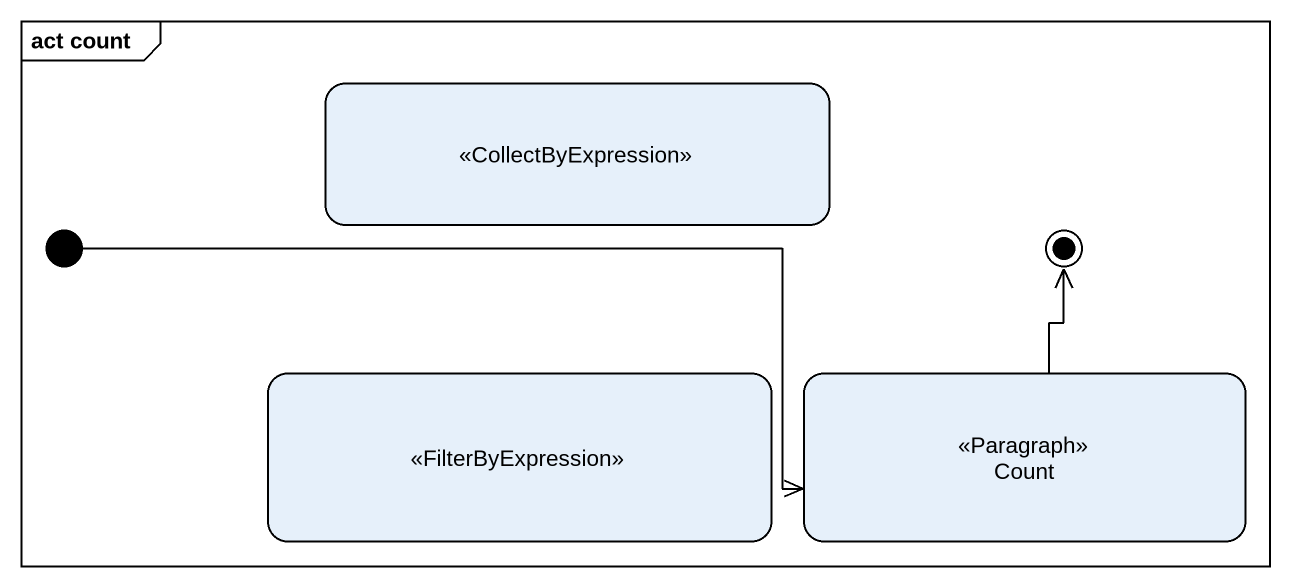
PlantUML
@startuml
mainframe act count
hide empty description
state " " as state1 <<CollectByExpression>>
state " " as state2 <<FilterByExpression>>
state Count <<Paragraph>>
[*] -right-> Count
Count -up-> [*]
@enduml
